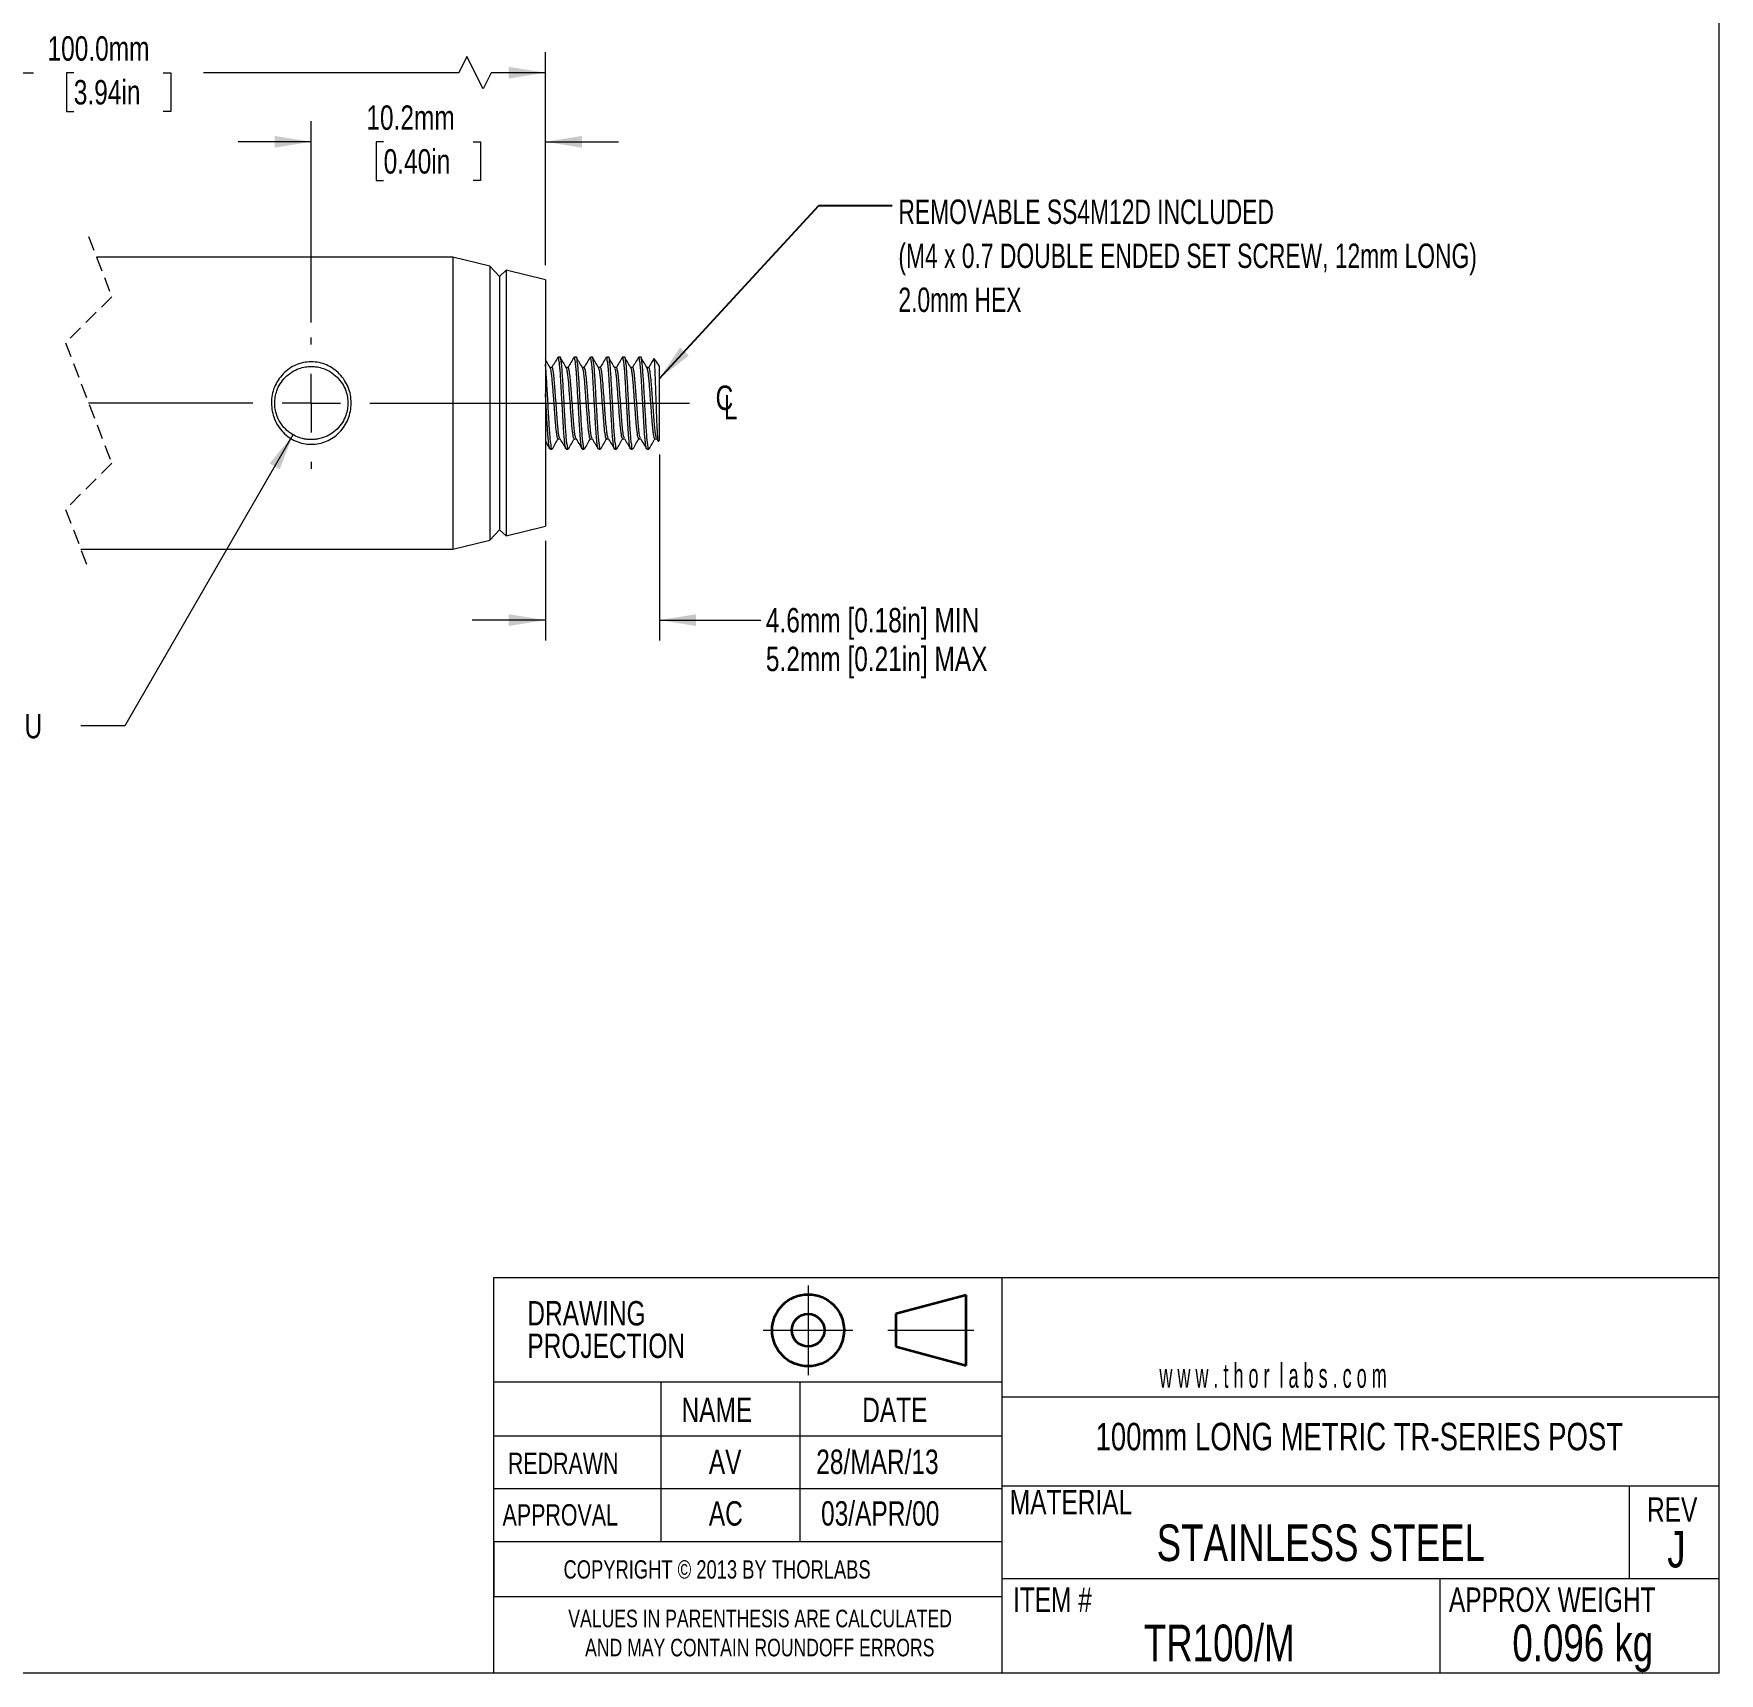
# Model space of a CAD drawing. Header units: millimetres. Extents: x 2 to 278, y 1 to 215.
# Drawn here: x 131.7 to 278, y 0.9 to 143.2 of the extents above; entities that cross this region are included whole.
import ezdxf

# ---------------------------------------------------------------- set-up
doc = ezdxf.new("R2010")
doc.units = ezdxf.units.MM
doc.header["$PDSIZE"] = -1
doc.linetypes.add('CENTERX2', pattern=[20.32, 12.7, -2.54, 2.54, -2.54])
doc.linetypes.add('HIDDEN', pattern=[1.905, 1.27, -0.635])
doc.styles.add('SLDTEXTSTYLE0', font='TXT', dxfattribs={"width": 0.75})
doc.styles.add('SLDTEXTSTYLE1', font='TXT', dxfattribs={"width": 0.5525})
doc.styles.add('SLDTEXTSTYLE2', font='TXT', dxfattribs={"width": 0.7})
doc.dimstyles.new('SLDDIMSTYLE0', dxfattribs={"dimtxt": 2.116667, "dimasz": 3.175, "dimexe": 0, "dimexo": 0.0625, "dimgap": 0.529167, "dimtad": 0, "dimtih": 1, "dimtoh": 1, "dimdec": 1, "dimlfac": 0.5, "dimrnd": 1e-09, "dimzin": 12, "dimdsep": 46, "dimtxsty": 'SLDTEXTSTYLE0', "dimsah": 1, "dimcen": 0.09, "dimadec": 0, "dimazin": 3, "dimtfac": 1, "dimtdec": 1, "dimtmove": 0, "dimatfit": 0, "dimfxl": 1, "dimfrac": 2, "dimtolj": 1, "dimtzin": 12, "dimarcsym": 0})
doc.dimstyles.new('SLDDIMSTYLE1', dxfattribs={"dimtxt": 2.116667, "dimasz": 3.175, "dimexe": 0, "dimexo": 0.0625, "dimgap": 0.529167, "dimtad": 0, "dimtih": 1, "dimtoh": 1, "dimdec": 1, "dimlfac": 0.5, "dimrnd": 1e-09, "dimzin": 4, "dimdsep": 46, "dimtxsty": 'SLDTEXTSTYLE0', "dimsah": 1, "dimcen": 0.09, "dimadec": 0, "dimazin": 1, "dimtfac": 1, "dimtdec": 1, "dimtofl": 0, "dimtmove": 0, "dimatfit": 3, "dimfxl": 1, "dimfrac": 2, "dimtolj": 1, "dimtzin": 12, "dimarcsym": 0})
doc.dimstyles.new('SLDDIMSTYLE2', dxfattribs={"dimtxt": 2.116667, "dimasz": 3.175, "dimexe": 0, "dimexo": 0.0625, "dimgap": 0.529167, "dimtad": 0, "dimtih": 1, "dimtoh": 1, "dimdec": 1, "dimlfac": 0.5, "dimrnd": 1e-09, "dimzin": 12, "dimdsep": 46, "dimtxsty": 'SLDTEXTSTYLE0', "dimsah": 1, "dimcen": 0, "dimadec": 0, "dimazin": 3, "dimtfac": 1, "dimtdec": 1, "dimtofl": 0, "dimtmove": 0, "dimatfit": 3, "dimfxl": 1, "dimfrac": 2, "dimtolj": 1, "dimtzin": 12, "dimarcsym": 0})
doc.dimstyles.new('SLDDIMSTYLE3', dxfattribs={"dimtxt": 0.18, "dimasz": 3.175, "dimexe": 0, "dimexo": 0.0625, "dimgap": 0, "dimtad": 0, "dimtih": 1, "dimtoh": 1, "dimdec": 0, "dimrnd": 1e-09, "dimzin": 0, "dimdsep": 46, "dimtxsty": 'Standard', "dimsah": 1, "dimcen": 0.09, "dimadec": 0, "dimazin": 0, "dimtfac": 3.175, "dimtdec": 0, "dimtofl": 0, "dimtmove": 0, "dimatfit": 3, "dimfxl": 1, "dimfrac": 2, "dimtolj": 1, "dimtzin": 0, "dimarcsym": 0})

# ---------------------------------------------------------------- blocks, each defined once
blk = doc.blocks.new('Third Angle Projection Block')
at = {"color": 7, "linetype": 'CENTERX2', "lineweight": 18}
for p, q in [((101.48, 23.81), (101.48, 14.07)), ((96.6, 18.94), (106.35, 18.94)), ((110.14, 18.94), (119.45, 18.94))]:
    blk.add_line(p, q, dxfattribs=at)
at = {"color": 7, "linetype": 'Continuous', "lineweight": 35}
for p, q in [((118.62, 22.75), (111, 20.71)), ((118.62, 15.13), (118.62, 22.75)), ((111, 20.71), (111, 17.17)), ((111, 17.17), (118.62, 15.13))]:
    blk.add_line(p, q, dxfattribs=at)
for radius in [3.9, 1.77]:
    blk.add_circle((101.48, 18.94), radius, dxfattribs=at)
at = {"color": 7, "linetype": 'Continuous', "lineweight": 0}
blk.add_point((101.48, 18.94), dxfattribs=at)
blk = doc.blocks.new('_D')
at = {"color": 7, "linetype": 'Continuous', "lineweight": 0}
for p, q in [((186.03, 106.67), (186.03, 90.53)), ((176.12, 99.18), (176.12, 90.53)), ((176.12, 92.31), (169.77, 92.31)), ((186.03, 92.31), (194.82, 92.31))]:
    blk.add_line(p, q, dxfattribs=at)
at = {"color": 7, "linetype": 'Continuous', "lineweight": 18}
for points in [[(176.12, 92.31), (172.94, 92.82), (172.94, 91.8)], [(186.03, 92.31), (189.2, 91.8), (189.2, 92.82)]]:
    blk.add_solid(points, dxfattribs=at)
at = {"color": 7, "linetype": 'Continuous', "lineweight": 18, "char_height": 2.1167, "attachment_point": 1, "style": 'SLDTEXTSTYLE0'}
for s, insert in [('4.6mm [0.18in] MIN', (195.25, 93.36)), ('5.2mm [0.21in] MAX', (195.25, 90))]:
    blk.add_mtext(s, dxfattribs=dict(at, insert=insert))
blk = doc.blocks.new('_D_1')
at = {"color": 7, "linetype": 'Continuous', "lineweight": 0}
for p, q in [((155.8, 118.13), (155.8, 135.6)), ((176.12, 123.11), (176.12, 135.6)), ((155.8, 133.82), (149.45, 133.82)), ((162.08, 133.82), (161.44, 133.82)), ((161.44, 133.82), (161.44, 130.46)), ((169.84, 133.82), (170.48, 133.82)), ((170.48, 133.82), (170.48, 130.46)), ((176.12, 133.82), (182.47, 133.82)), ((161.44, 130.46), (162.08, 130.46)), ((170.48, 130.46), (169.84, 130.46))]:
    blk.add_line(p, q, dxfattribs=at)
at = {"color": 7, "linetype": 'Continuous', "lineweight": 18}
for points in [[(155.8, 133.82), (152.62, 134.33), (152.62, 133.31)], [(176.12, 133.82), (179.29, 133.31), (179.29, 134.33)]]:
    blk.add_solid(points, dxfattribs=at)
at = {"color": 7, "linetype": 'Continuous', "lineweight": 18, "char_height": 2.117, "attachment_point": 1, "style": 'SLDTEXTSTYLE0'}
for s, insert in [('10.2mm', (160.58, 136.98)), ('0.40in', (162.08, 133.18))]:
    blk.add_mtext(s, dxfattribs=dict(at, insert=insert))
blk = doc.blocks.new('_D_2')
at = {"color": 7, "linetype": 'Continuous', "lineweight": 0}
for p, q in [((102.03, 124.07), (102.03, 141.6)), ((169.31, 141.23), (168.6, 139.82)), ((170.72, 138.41), (169.31, 141.23)), ((176.12, 123.11), (176.12, 141.6)), ((102.03, 139.82), (131.7, 139.82)), ((135.19, 139.82), (134.55, 139.82)), ((134.55, 139.82), (134.55, 136.46)), ((142.95, 139.82), (143.6, 139.82)), ((143.6, 139.82), (143.6, 136.46)), ((168.6, 139.82), (146.45, 139.82)), ((171.42, 139.82), (170.72, 138.41)), ((176.12, 139.82), (171.42, 139.82)), ((134.55, 136.46), (135.19, 136.46)), ((143.6, 136.46), (142.95, 136.46))]:
    blk.add_line(p, q, dxfattribs=at)
at = {"color": 7, "linetype": 'Continuous', "lineweight": 18}
for points in [[(102.03, 139.82), (105.2, 139.31), (105.2, 140.33)], [(176.12, 139.82), (172.94, 140.33), (172.94, 139.31)]]:
    blk.add_solid(points, dxfattribs=at)
at = {"color": 7, "linetype": 'Continuous', "lineweight": 18, "char_height": 2.117, "attachment_point": 1, "style": 'SLDTEXTSTYLE0'}
for s, insert in [('100.0mm', (132.91, 142.98)), ('3.94in', (135.19, 139.18))]:
    blk.add_mtext(s, dxfattribs=dict(at, insert=insert))
blk = doc.blocks.new('_D_3')
at = {"color": 7, "linetype": 'Continuous', "lineweight": 0}
for p, q in [((154.21, 108.39), (139.62, 83.12)), ((139.62, 83.12), (135.81, 83.12))]:
    blk.add_line(p, q, dxfattribs=at)
at = {"color": 7, "linetype": 'Continuous', "lineweight": 18}
blk.add_solid([(154.21, 108.39), (152.18, 105.9), (153.06, 105.39)], dxfattribs=at)
at = {"color": 7, "linetype": 'Continuous', "lineweight": 18, "attachment_point": 1}
for s, insert, char_height, style in [('%%c', (102.23, 84.17), 2.117, 'SLDTEXTSTYLE0'), ('3.2mm [', (105.43, 84.17), 2.117, 'SLDTEXTSTYLE0'), ('%%c', (116.4, 84.17), 2.117, 'SLDTEXTSTYLE0'), ('0.13in] THRU', (119.59, 84.17), 2.1167, 'SLDTEXTSTYLE0'), ('FOR 2mm BALL DRIVER OR HEX KEY', (88.59, 80.81), 2.1167, 'SLDTEXTSTYLE2'), ('PROVIDES EXTRA TORQUE WHEN', (92.34, 77.44), 2.1167, 'SLDTEXTSTYLE0'), ('TIGHTENING/REMOVING MOUNTS', (90.53, 74.08), 2.1167, 'SLDTEXTSTYLE0')]:
    blk.add_mtext(s, dxfattribs=dict(at, insert=insert, char_height=char_height, style=style))
blk = doc.blocks.new('SW_SYMBOL_MOD_CL')
at = {"color": 0, "linetype": 'Continuous', "lineweight": 0, "char_height": 783, "attachment_point": 5, "style": 'SLDTEXTSTYLE0'}
for s, insert in [('C', (400, 600)), ('L', (600, 300))]:
    blk.add_mtext(s, dxfattribs=dict(at, insert=insert))
blk = doc.blocks.new('SW_CENTERMARKSYMBOL_0')
at = {"color": 0, "linetype": 'Continuous', "lineweight": 18}
for p, q in [((32.02, 5.08), (32.02, 5.71)), ((32.02, 0), (32.02, 2.54)), ((0, 0), (-25.05, 0)), ((26.94, 0), (12.7, 0)), ((32.02, 0), (29.48, 0)), ((32.02, 0), (32.02, -2.54)), ((32.02, 0), (34.56, 0)), ((37.1, 0), (64.85, 0)), ((32.02, -5.08), (32.02, -5.71))]:
    blk.add_line(p, q, dxfattribs=at)

msp = doc.modelspace()

# ---------------------------------------------------------------- linework, layer by layer
at = {"color": 7, "linetype": 'Continuous', "lineweight": 18}
for p, q in [((277.99, 0.9), (277.99, 214.65)), ((168.09, 123.82), (137.16, 123.82)), ((171.29, 123.03), (168.09, 123.82)), ((168.09, 123.82), (168.09, 111.14)), ((172.12, 122.14), (171.29, 123.03)), ((171.29, 123.03), (171.29, 111.14)), ((172.7, 122.68), (172.12, 122.14)), ((172.12, 122.14), (172.12, 111.14)), ((176.12, 121.84), (172.7, 122.68)), ((172.7, 122.68), (172.7, 111.14)), ((176.12, 121.84), (176.12, 111.14)), ((176.69, 114.23), (176.52, 114.23)), ((177.39, 115.14), (177.22, 115.14)), ((178.09, 114.23), (177.92, 114.23)), ((178.79, 115.14), (178.62, 115.14)), ((179.49, 114.23), (179.32, 114.23)), ((180.19, 115.14), (180.02, 115.14)), ((180.89, 114.23), (180.72, 114.23)), ((181.59, 115.14), (181.42, 115.14)), ((182.29, 114.23), (182.12, 114.23)), ((182.99, 115.14), (182.82, 115.14)), ((183.69, 114.23), (183.52, 114.23)), ((184.39, 115.14), (184.22, 115.14)), ((185.09, 114.23), (184.92, 114.23)), ((186.03, 114.34), (185.56, 115.02)), ((186.03, 107.94), (186.03, 114.34)), ((168.09, 111.14), (168.09, 98.47)), ((171.29, 111.14), (171.29, 99.26)), ((172.12, 111.14), (172.12, 100.15)), ((172.7, 111.14), (172.7, 99.61)), ((176.12, 111.14), (176.12, 100.45)), ((176.52, 107.14), (176.69, 107.14)), ((177.22, 108.05), (177.38, 108.05)), ((177.92, 107.14), (178.09, 107.14)), ((178.62, 108.05), (178.78, 108.05)), ((179.32, 107.14), (179.49, 107.14)), ((180.02, 108.05), (180.18, 108.05)), ((180.72, 107.14), (180.89, 107.14)), ((181.42, 108.05), (181.58, 108.05)), ((182.12, 107.14), (182.29, 107.14)), ((182.82, 108.05), (182.98, 108.05)), ((183.52, 107.14), (183.69, 107.14)), ((184.22, 108.05), (184.38, 108.05)), ((184.92, 107.14), (185.09, 107.14)), ((185.62, 108.05), (185.78, 108.05)), ((185.77, 108.08), (185.92, 107.82)), ((185.93, 107.82), (185.92, 107.81)), ((185.94, 107.82), (186.03, 107.94)), ((171.29, 99.26), (172.12, 100.15)), ((172.12, 100.15), (172.7, 99.61)), ((172.7, 99.61), (176.12, 100.45)), ((135.8, 98.47), (168.09, 98.47)), ((168.09, 98.47), (171.29, 99.26)), ((277.99, 35.24), (277.99, 50.03)), ((171.63, 7.56), (171.63, 35.24)), ((171.63, 35.24), (215.74, 35.24)), ((215.74, 35.24), (215.74, 0.9)), ((215.74, 35.24), (277.99, 35.24)), ((171.63, 12.3), (171.63, 26.17)), ((171.63, 0.9), (171.63, 26.17)), ((215.74, 26.17), (171.63, 26.17)), ((186.13, 26.17), (186.13, 12.3)), ((198.21, 26.17), (198.21, 12.3)), ((215.74, 24.89), (277.99, 24.89)), ((215.74, 21.49), (171.63, 21.49)), ((215.74, 16.92), (171.63, 16.92)), ((215.74, 17.16), (277.99, 17.16)), ((270.17, 17.16), (270.17, 9.14)), ((215.74, 12.3), (171.63, 12.3)), ((171.63, 12.3), (171.63, 7.56)), ((215.74, 9.14), (277.99, 9.14)), ((253.75, 9.14), (253.75, 0.9)), ((171.63, 7.56), (215.74, 7.56)), ((277.99, 0.9), (1.58, 0.9))]:
    msp.add_line(p, q, dxfattribs=at)
at = {"color": 7, "linetype": 'HIDDEN', "lineweight": 18}
for p, q in [((136.48, 125.6), (138.48, 120.37)), ((138.48, 120.37), (134.48, 116.37)), ((134.48, 116.37), (138.48, 105.92)), ((138.48, 105.92), (134.48, 101.92)), ((134.48, 101.92), (136.48, 96.69))]:
    msp.add_line(p, q, dxfattribs=at)
at = {"color": 7, "linetype": 'Continuous', "lineweight": 18}
for points, knots in [([(152.41, 110.43), (152.38, 110.67), (152.32, 111.14), (152.38, 111.85), (152.57, 112.52), (152.9, 113.14), (153.34, 113.69), (153.87, 114.14), (154.47, 114.48), (155.12, 114.68), (155.8, 114.74), (156.48, 114.68), (157.13, 114.48), (157.73, 114.14), (158.26, 113.68), (158.7, 113.14), (159.03, 112.52), (159.22, 111.85), (159.28, 111.14), (159.22, 110.44), (159.02, 109.76), (158.7, 109.15), (158.26, 108.6), (157.73, 108.14), (157.13, 107.81), (156.48, 107.61), (155.8, 107.55), (155.12, 107.61), (154.47, 107.81), (153.87, 108.14), (153.34, 108.6), (152.9, 109.15), (152.57, 109.77), (152.46, 110.21), (152.41, 110.43)], [0, 0, 0, 0, 0.03232, 0.064684, 0.095759, 0.126709, 0.158751, 0.190674, 0.221001, 0.251101, 0.282309, 0.3135, 0.343617, 0.374001, 0.40602, 0.438002, 0.468917, 0.499986, 0.532428, 0.564774, 0.595816, 0.626726, 0.658726, 0.690692, 0.721058, 0.751187, 0.782409, 0.813559, 0.843654, 0.874036, 0.906077, 0.938071, 0.968973, 1, 1, 1, 1]), ([(152.67, 111.65), (152.65, 111.48), (152.61, 111.14), (152.66, 110.61), (152.8, 110.04), (153.09, 109.44), (153.54, 108.88), (154.1, 108.43), (154.72, 108.13), (155.2, 108.02), (155.51, 107.98), (155.66, 107.97), (155.79, 107.97), (155.92, 107.97), (156.13, 107.98), (156.45, 108.03), (156.93, 108.16), (157.5, 108.43), (158.06, 108.87), (158.51, 109.44), (158.8, 110.04), (158.94, 110.61), (158.99, 111.14), (158.95, 111.68), (158.8, 112.25), (158.51, 112.85), (158.06, 113.41), (157.5, 113.86), (156.89, 114.15), (156.33, 114.29), (155.8, 114.33), (155.27, 114.29), (154.71, 114.15), (154.1, 113.86), (153.54, 113.41), (153.09, 112.85), (152.8, 112.25), (152.71, 111.85), (152.67, 111.65)], [0, 0, 0, 0, 0.025687, 0.051395, 0.080786, 0.113857, 0.150603, 0.188012, 0.221313, 0.253715, 0.261359, 0.268646, 0.275579, 0.28149, 0.287643, 0.30763, 0.329928, 0.363225, 0.400613, 0.437425, 0.470528, 0.499919, 0.525594, 0.551313, 0.580737, 0.613861, 0.650681, 0.688078, 0.721385, 0.750594, 0.775703, 0.800753, 0.829918, 0.86319, 0.900566, 0.937435, 0.970581, 1, 1, 1, 1]), ([(176.57, 114.15), (176.48, 114.3), (176.33, 114.55), (176.18, 114.81), (176.12, 114.91)], [0, 0, 0, 0, 0.589386, 1, 1, 1, 1]), ([(176.69, 107.17), (176.69, 107.16), (176.62, 107.14), (176.64, 107.47), (176.55, 107.75), (176.52, 108.34), (176.46, 109), (176.42, 109.79), (176.37, 110.65), (176.32, 111.55), (176.27, 112.41), (176.22, 113.21), (176.18, 113.9), (176.14, 114.32), (176.12, 114.51)], [0, 0, 0, 0, 0.002709, 0.028078, 0.080358, 0.156592, 0.250028, 0.355895, 0.475121, 0.599648, 0.719825, 0.827164, 0.921869, 1, 1, 1, 1]), ([(177.22, 108.06), (177.2, 108.08), (177.14, 108.14), (177.13, 108.37), (177.06, 108.7), (177.02, 109.16), (176.97, 109.71), (176.93, 110.34), (176.88, 111.01), (176.83, 111.69), (176.78, 112.34), (176.73, 112.92), (176.69, 113.42), (176.63, 113.81), (176.61, 114.04), (176.57, 114.13), (176.57, 114.14)], [0, 0, 0, 0, 0.009634, 0.04392, 0.101945, 0.179539, 0.2699, 0.372709, 0.485435, 0.599906, 0.707528, 0.80234, 0.885883, 0.952388, 0.996373, 1, 1, 1, 1]), ([(177.2, 115.12), (177.11, 114.97), (176.94, 114.68), (176.76, 114.38), (176.68, 114.23)], [0, 0, 0, 0, 0.514135, 1, 1, 1, 1]), ([(177.37, 108.1), (177.35, 108.14), (177.28, 108.29), (177.25, 108.67), (177.18, 109.23), (177.13, 109.95), (177.07, 110.77), (177.01, 111.62), (176.94, 112.43), (176.9, 113.11), (176.82, 113.74), (176.8, 113.94), (176.71, 114.27), (176.69, 114.23), (176.69, 114.23)], [0, 0, 0, 0, 0.0178635, 0.0822705, 0.178878, 0.295721, 0.4318768, 0.5756045, 0.7097827, 0.8244368, 0.9178147, 0.9777738, 0.9997043, 1, 1, 1, 1]), ([(177.9, 107.17), (177.89, 107.17), (177.87, 107.19), (177.87, 107.28), (177.82, 107.44), (177.8, 107.69), (177.77, 107.99), (177.74, 108.27), (177.72, 108.52), (177.71, 108.74), (177.69, 108.97), (177.68, 109.24), (177.66, 109.53), (177.64, 109.82), (177.63, 110.14), (177.61, 110.48), (177.58, 110.88), (177.56, 111.28), (177.53, 111.74), (177.5, 112.22), (177.48, 112.71), (177.45, 113.15), (177.43, 113.56), (177.4, 113.96), (177.36, 114.33), (177.33, 114.72), (177.27, 114.91), (177.26, 115.16), (177.22, 115.13), (177.22, 115.13)], [0, 0, 0, 0, 0.000836, 0.0104, 0.029998, 0.064756, 0.103907, 0.141074, 0.172357, 0.195143, 0.226209, 0.258837, 0.2963, 0.333983, 0.366246, 0.415047, 0.464672, 0.514627, 0.564414, 0.635979, 0.697033, 0.747604, 0.802185, 0.851009, 0.893458, 0.94648, 0.981785, 0.998085, 1, 1, 1, 1]), ([(178.09, 107.17), (178.09, 107.16), (178.02, 107.14), (178.04, 107.47), (177.95, 107.75), (177.92, 108.34), (177.86, 109), (177.82, 109.79), (177.77, 110.65), (177.72, 111.55), (177.67, 112.41), (177.63, 113.21), (177.57, 113.89), (177.55, 114.48), (177.45, 114.8), (177.48, 115.12), (177.4, 115.12), (177.39, 115.12)], [0, 0, 0, 0, 0.002494, 0.025846, 0.073971, 0.144144, 0.230153, 0.327604, 0.437353, 0.551981, 0.662605, 0.761411, 0.848588, 0.920682, 0.971221, 0.99706, 1, 1, 1, 1]), ([(177.97, 114.15), (177.88, 114.3), (177.7, 114.6), (177.53, 114.9), (177.44, 115.05)], [0, 0, 0, 0, 0.499451, 1, 1, 1, 1]), ([(178.62, 108.06), (178.62, 108.06), (178.6, 108.03), (178.54, 108.24), (178.51, 108.39), (178.45, 108.81), (178.41, 109.27), (178.37, 109.85), (178.32, 110.48), (178.27, 111.16), (178.22, 111.84), (178.17, 112.47), (178.13, 113.04), (178.08, 113.51), (178.03, 113.88), (177.99, 114.07), (177.97, 114.15)], [0, 0, 0, 0, 0.000972, 0.016737, 0.056318, 0.118969, 0.19977, 0.292245, 0.397536, 0.51105, 0.624367, 0.729113, 0.821084, 0.901211, 0.962901, 1, 1, 1, 1]), ([(178.6, 115.12), (178.51, 114.97), (178.34, 114.68), (178.16, 114.38), (178.08, 114.23)], [0, 0, 0, 0, 0.514132, 1, 1, 1, 1]), ([(178.77, 108.1), (178.75, 108.14), (178.68, 108.29), (178.65, 108.67), (178.58, 109.23), (178.53, 109.95), (178.47, 110.77), (178.41, 111.62), (178.34, 112.43), (178.3, 113.11), (178.22, 113.74), (178.2, 113.94), (178.11, 114.27), (178.09, 114.23), (178.09, 114.23)], [0, 0, 0, 0, 0.017865, 0.082278, 0.178895, 0.295748, 0.431916, 0.575657, 0.709848, 0.824513, 0.917899, 0.977864, 0.999796, 1, 1, 1, 1]), ([(179.3, 107.17), (179.29, 107.17), (179.27, 107.19), (179.27, 107.28), (179.22, 107.44), (179.2, 107.69), (179.17, 107.99), (179.14, 108.27), (179.12, 108.52), (179.11, 108.74), (179.09, 108.97), (179.08, 109.24), (179.06, 109.53), (179.04, 109.82), (179.03, 110.14), (179.01, 110.48), (178.98, 110.88), (178.96, 111.28), (178.93, 111.74), (178.9, 112.22), (178.88, 112.71), (178.85, 113.15), (178.83, 113.56), (178.8, 113.96), (178.76, 114.33), (178.73, 114.72), (178.67, 114.91), (178.66, 115.16), (178.62, 115.13), (178.62, 115.13)], [0, 0, 0, 0, 0.000836, 0.0104, 0.029998, 0.064756, 0.103908, 0.141074, 0.172357, 0.195143, 0.226209, 0.258837, 0.2963, 0.333983, 0.366246, 0.415047, 0.464672, 0.514627, 0.564414, 0.63598, 0.697033, 0.747605, 0.802185, 0.851009, 0.893458, 0.94648, 0.981785, 0.998085, 1, 1, 1, 1]), ([(179.49, 107.17), (179.49, 107.16), (179.42, 107.14), (179.44, 107.47), (179.35, 107.75), (179.32, 108.34), (179.26, 109), (179.22, 109.79), (179.17, 110.65), (179.12, 111.55), (179.07, 112.41), (179.03, 113.21), (178.97, 113.89), (178.95, 114.48), (178.85, 114.8), (178.88, 115.12), (178.8, 115.12), (178.79, 115.12)], [0, 0, 0, 0, 0.002495, 0.025847, 0.073971, 0.144145, 0.230154, 0.327605, 0.437353, 0.551981, 0.662605, 0.761412, 0.848589, 0.920682, 0.971221, 0.99706, 1, 1, 1, 1]), ([(179.37, 114.15), (179.28, 114.3), (179.1, 114.6), (178.93, 114.9), (178.84, 115.05)], [0, 0, 0, 0, 0.499451, 1, 1, 1, 1]), ([(180.02, 108.07), (180.01, 108.07), (179.97, 108.03), (179.95, 108.28), (179.89, 108.47), (179.85, 108.9), (179.8, 109.39), (179.76, 109.98), (179.71, 110.63), (179.65, 111.31), (179.6, 111.98), (179.56, 112.6), (179.52, 113.15), (179.46, 113.6), (179.43, 113.93), (179.38, 114.09), (179.37, 114.14)], [0, 0, 0, 0, 0.002644, 0.023465, 0.068484, 0.135818, 0.219859, 0.315104, 0.423073, 0.537517, 0.649824, 0.7519, 0.841685, 0.918437, 0.975384, 1, 1, 1, 1]), ([(180, 115.12), (179.91, 114.97), (179.74, 114.68), (179.56, 114.38), (179.48, 114.23)], [0, 0, 0, 0, 0.514133, 1, 1, 1, 1]), ([(180.17, 108.1), (180.15, 108.14), (180.08, 108.29), (180.05, 108.67), (179.98, 109.23), (179.93, 109.95), (179.87, 110.77), (179.81, 111.62), (179.74, 112.43), (179.7, 113.11), (179.62, 113.74), (179.6, 113.94), (179.51, 114.27), (179.49, 114.23), (179.49, 114.23)], [0, 0, 0, 0, 0.017861, 0.082261, 0.178857, 0.295685, 0.431825, 0.575535, 0.709697, 0.824337, 0.917704, 0.977655, 0.999583, 1, 1, 1, 1]), ([(180.7, 107.17), (180.69, 107.17), (180.67, 107.19), (180.67, 107.28), (180.62, 107.44), (180.6, 107.69), (180.57, 107.99), (180.54, 108.27), (180.52, 108.52), (180.51, 108.74), (180.49, 108.97), (180.48, 109.24), (180.46, 109.53), (180.44, 109.82), (180.43, 110.14), (180.41, 110.48), (180.38, 110.88), (180.36, 111.28), (180.33, 111.74), (180.3, 112.22), (180.28, 112.71), (180.25, 113.15), (180.23, 113.56), (180.2, 113.96), (180.16, 114.33), (180.13, 114.72), (180.07, 114.91), (180.06, 115.16), (180.02, 115.13), (180.02, 115.13)], [0, 0, 0, 0, 0.000837, 0.0104, 0.029999, 0.064757, 0.103908, 0.141075, 0.172358, 0.195143, 0.226209, 0.258838, 0.296301, 0.333983, 0.366246, 0.415047, 0.464672, 0.514627, 0.564415, 0.63598, 0.697033, 0.747605, 0.802185, 0.851009, 0.893458, 0.94648, 0.981785, 0.998085, 1, 1, 1, 1]), ([(180.89, 107.17), (180.89, 107.16), (180.82, 107.14), (180.84, 107.47), (180.75, 107.75), (180.72, 108.34), (180.66, 109), (180.62, 109.79), (180.57, 110.65), (180.52, 111.55), (180.47, 112.41), (180.43, 113.21), (180.37, 113.89), (180.35, 114.48), (180.25, 114.8), (180.28, 115.12), (180.2, 115.12), (180.19, 115.12)], [0, 0, 0, 0, 0.002495, 0.025847, 0.073971, 0.144145, 0.230154, 0.327605, 0.437353, 0.551982, 0.662606, 0.761412, 0.848589, 0.920683, 0.971222, 0.997061, 1, 1, 1, 1]), ([(180.77, 114.15), (180.68, 114.3), (180.5, 114.6), (180.33, 114.9), (180.24, 115.05)], [0, 0, 0, 0, 0.499449, 1, 1, 1, 1]), ([(181.42, 108.07), (181.41, 108.07), (181.35, 108.07), (181.35, 108.31), (181.27, 108.55), (181.24, 109), (181.19, 109.52), (181.15, 110.12), (181.09, 110.78), (181.04, 111.46), (180.99, 112.12), (180.95, 112.73), (180.91, 113.26), (180.85, 113.69), (180.82, 113.97), (180.78, 114.1), (180.77, 114.13)], [0, 0, 0, 0, 0.003782, 0.029922, 0.080314, 0.152088, 0.23903, 0.337313, 0.447651, 0.562631, 0.673553, 0.772762, 0.860469, 0.933512, 0.985511, 1, 1, 1, 1]), ([(181.4, 115.12), (181.31, 114.97), (181.14, 114.68), (180.96, 114.38), (180.88, 114.23)], [0, 0, 0, 0, 0.514135, 1, 1, 1, 1]), ([(181.57, 108.1), (181.55, 108.14), (181.48, 108.29), (181.45, 108.67), (181.38, 109.23), (181.33, 109.95), (181.27, 110.77), (181.21, 111.62), (181.14, 112.43), (181.1, 113.11), (181.02, 113.74), (181, 113.94), (180.91, 114.27), (180.89, 114.23), (180.89, 114.23)], [0, 0, 0, 0, 0.0178641, 0.0822738, 0.1788849, 0.2957322, 0.4318931, 0.5756262, 0.7098094, 0.8244677, 0.9178491, 0.9778104, 0.9997418, 1, 1, 1, 1]), ([(182.1, 107.17), (182.09, 107.17), (182.07, 107.19), (182.07, 107.28), (182.02, 107.44), (182, 107.69), (181.97, 107.99), (181.94, 108.27), (181.92, 108.52), (181.91, 108.74), (181.89, 108.97), (181.88, 109.24), (181.86, 109.53), (181.84, 109.82), (181.83, 110.14), (181.81, 110.48), (181.78, 110.88), (181.76, 111.28), (181.73, 111.74), (181.7, 112.22), (181.68, 112.71), (181.65, 113.15), (181.63, 113.56), (181.6, 113.96), (181.56, 114.33), (181.53, 114.72), (181.47, 114.91), (181.46, 115.16), (181.42, 115.13), (181.42, 115.13)], [0, 0, 0, 0, 0.000836, 0.0104, 0.029998, 0.064756, 0.103907, 0.141074, 0.172357, 0.195143, 0.226209, 0.258837, 0.2963, 0.333982, 0.366245, 0.415046, 0.464672, 0.514627, 0.564414, 0.635979, 0.697033, 0.747604, 0.802184, 0.851008, 0.893458, 0.946479, 0.981785, 0.998084, 1, 1, 1, 1]), ([(182.29, 107.17), (182.29, 107.16), (182.22, 107.14), (182.24, 107.47), (182.15, 107.75), (182.12, 108.34), (182.06, 109), (182.02, 109.79), (181.97, 110.65), (181.92, 111.55), (181.87, 112.41), (181.83, 113.21), (181.77, 113.89), (181.75, 114.48), (181.65, 114.8), (181.68, 115.12), (181.6, 115.12), (181.59, 115.12)], [0, 0, 0, 0, 0.002495, 0.025847, 0.073971, 0.144145, 0.230154, 0.327605, 0.437353, 0.551982, 0.662606, 0.761412, 0.848589, 0.920683, 0.971222, 0.997061, 1, 1, 1, 1]), ([(182.17, 114.15), (182.08, 114.3), (181.9, 114.6), (181.73, 114.9), (181.64, 115.05)], [0, 0, 0, 0, 0.499449, 1, 1, 1, 1]), ([(182.82, 108.07), (182.81, 108.08), (182.74, 108.12), (182.74, 108.34), (182.66, 108.65), (182.63, 109.11), (182.58, 109.64), (182.53, 110.26), (182.48, 110.93), (182.43, 111.61), (182.38, 112.26), (182.34, 112.85), (182.3, 113.36), (182.24, 113.77), (182.21, 114.02), (182.17, 114.12), (182.17, 114.13)], [0, 0, 0, 0, 0.007028, 0.038556, 0.094074, 0.169827, 0.259107, 0.360455, 0.472543, 0.58737, 0.696274, 0.792577, 0.877684, 0.946527, 0.993292, 1, 1, 1, 1]), ([(182.8, 115.12), (182.71, 114.97), (182.54, 114.68), (182.36, 114.38), (182.28, 114.23)], [0, 0, 0, 0, 0.514134, 1, 1, 1, 1]), ([(182.97, 108.1), (182.95, 108.14), (182.88, 108.29), (182.85, 108.67), (182.78, 109.23), (182.73, 109.95), (182.67, 110.77), (182.61, 111.62), (182.54, 112.43), (182.5, 113.11), (182.42, 113.74), (182.4, 113.94), (182.31, 114.27), (182.29, 114.23), (182.29, 114.23)], [0, 0, 0, 0, 0.017865, 0.082276, 0.178891, 0.295742, 0.431907, 0.575645, 0.709832, 0.824494, 0.917879, 0.977842, 0.999774, 1, 1, 1, 1]), ([(183.5, 107.17), (183.49, 107.17), (183.47, 107.19), (183.47, 107.28), (183.42, 107.44), (183.4, 107.69), (183.37, 107.99), (183.34, 108.27), (183.32, 108.52), (183.31, 108.74), (183.29, 108.97), (183.28, 109.24), (183.26, 109.53), (183.24, 109.82), (183.23, 110.14), (183.21, 110.48), (183.18, 110.88), (183.16, 111.28), (183.13, 111.74), (183.1, 112.22), (183.08, 112.71), (183.05, 113.15), (183.03, 113.56), (183, 113.96), (182.96, 114.33), (182.93, 114.72), (182.87, 114.91), (182.86, 115.16), (182.82, 115.13), (182.82, 115.13)], [0, 0, 0, 0, 0.000836, 0.0104, 0.029998, 0.064756, 0.103907, 0.141074, 0.172357, 0.195143, 0.226209, 0.258837, 0.2963, 0.333983, 0.366246, 0.415047, 0.464672, 0.514627, 0.564414, 0.635979, 0.697033, 0.747604, 0.802185, 0.851009, 0.893458, 0.94648, 0.981785, 0.998085, 1, 1, 1, 1]), ([(183.69, 107.17), (183.69, 107.16), (183.62, 107.14), (183.64, 107.47), (183.55, 107.75), (183.52, 108.34), (183.46, 109), (183.42, 109.79), (183.37, 110.65), (183.32, 111.55), (183.27, 112.41), (183.23, 113.21), (183.17, 113.89), (183.15, 114.48), (183.05, 114.8), (183.08, 115.12), (183, 115.12), (182.99, 115.12)], [0, 0, 0, 0, 0.002494, 0.025846, 0.073971, 0.144145, 0.230153, 0.327605, 0.437353, 0.551981, 0.662605, 0.761412, 0.848589, 0.920683, 0.971222, 0.997061, 1, 1, 1, 1]), ([(183.57, 114.15), (183.48, 114.3), (183.3, 114.6), (183.13, 114.9), (183.04, 115.05)], [0, 0, 0, 0, 0.499449, 1, 1, 1, 1]), ([(184.22, 108.06), (184.2, 108.08), (184.14, 108.16), (184.12, 108.39), (184.06, 108.74), (184.01, 109.22), (183.97, 109.78), (183.92, 110.41), (183.87, 111.08), (183.82, 111.76), (183.77, 112.4), (183.73, 112.98), (183.69, 113.47), (183.62, 113.84), (183.61, 114.06), (183.57, 114.14), (183.57, 114.15)], [0, 0, 0, 0, 0.012976, 0.049832, 0.110122, 0.189299, 0.280641, 0.384668, 0.497798, 0.611729, 0.717963, 0.81134, 0.893243, 0.95742, 0.998723, 1, 1, 1, 1]), ([(184.2, 115.12), (184.11, 114.97), (183.94, 114.68), (183.76, 114.38), (183.68, 114.23)], [0, 0, 0, 0, 0.514133, 1, 1, 1, 1]), ([(184.37, 108.1), (184.35, 108.14), (184.28, 108.29), (184.25, 108.67), (184.18, 109.23), (184.13, 109.95), (184.07, 110.77), (184.01, 111.62), (183.94, 112.43), (183.9, 113.11), (183.82, 113.74), (183.8, 113.94), (183.71, 114.27), (183.69, 114.23), (183.69, 114.23)], [0, 0, 0, 0, 0.017861, 0.08226, 0.178855, 0.295683, 0.431821, 0.57553, 0.709691, 0.82433, 0.917696, 0.977648, 0.999575, 1, 1, 1, 1]), ([(184.9, 107.17), (184.89, 107.17), (184.87, 107.19), (184.87, 107.28), (184.82, 107.44), (184.8, 107.69), (184.77, 107.99), (184.74, 108.27), (184.72, 108.52), (184.71, 108.74), (184.69, 108.97), (184.68, 109.24), (184.66, 109.53), (184.64, 109.82), (184.63, 110.14), (184.61, 110.48), (184.58, 110.88), (184.56, 111.28), (184.53, 111.74), (184.5, 112.22), (184.48, 112.71), (184.45, 113.15), (184.43, 113.56), (184.4, 113.96), (184.36, 114.33), (184.33, 114.72), (184.27, 114.91), (184.26, 115.16), (184.22, 115.13), (184.22, 115.13)], [0, 0, 0, 0, 0.000836, 0.0104, 0.029998, 0.064756, 0.103907, 0.141074, 0.172357, 0.195143, 0.226209, 0.258837, 0.2963, 0.333983, 0.366246, 0.415047, 0.464672, 0.514627, 0.564414, 0.635979, 0.697033, 0.747604, 0.802185, 0.851009, 0.893458, 0.94648, 0.981785, 0.998085, 1, 1, 1, 1]), ([(185.09, 107.17), (185.09, 107.16), (185.02, 107.14), (185.04, 107.47), (184.95, 107.75), (184.92, 108.34), (184.86, 109), (184.82, 109.79), (184.77, 110.65), (184.72, 111.55), (184.67, 112.41), (184.63, 113.21), (184.57, 113.89), (184.55, 114.48), (184.45, 114.8), (184.48, 115.12), (184.4, 115.12), (184.39, 115.12)], [0, 0, 0, 0, 0.002494, 0.025846, 0.073971, 0.144144, 0.230153, 0.327604, 0.437353, 0.551981, 0.662605, 0.761411, 0.848588, 0.920682, 0.971221, 0.99706, 1, 1, 1, 1]), ([(184.97, 114.15), (184.88, 114.3), (184.7, 114.6), (184.53, 114.9), (184.44, 115.05)], [0, 0, 0, 0, 0.499451, 1, 1, 1, 1]), ([(185.62, 108.06), (185.61, 108.06), (185.59, 108.03), (185.54, 108.26), (185.5, 108.43), (185.45, 108.85), (185.4, 109.33), (185.36, 109.91), (185.31, 110.55), (185.26, 111.23), (185.21, 111.91), (185.16, 112.53), (185.12, 113.09), (185.07, 113.56), (185.03, 113.9), (184.98, 114.08), (184.97, 114.14)], [0, 0, 0, 0, 0.001839, 0.020019, 0.062249, 0.127206, 0.209626, 0.303417, 0.410049, 0.524067, 0.636943, 0.740429, 0.831315, 0.909846, 0.96926, 1, 1, 1, 1]), ([(185.53, 115.02), (185.47, 114.9), (185.32, 114.64), (185.16, 114.38), (185.08, 114.23)], [0, 0, 0, 0, 0.447838, 1, 1, 1, 1]), ([(185.77, 108.1), (185.75, 108.14), (185.68, 108.29), (185.65, 108.67), (185.58, 109.23), (185.53, 109.95), (185.47, 110.77), (185.41, 111.62), (185.34, 112.43), (185.3, 113.11), (185.22, 113.74), (185.2, 113.94), (185.11, 114.27), (185.09, 114.23), (185.09, 114.23)], [0, 0, 0, 0, 0.017865, 0.082276, 0.17889, 0.295741, 0.431907, 0.575644, 0.709832, 0.824494, 0.917878, 0.977841, 0.999773, 1, 1, 1, 1]), ([(185.92, 107.82), (185.91, 107.84), (185.89, 107.9), (185.88, 108.05), (185.86, 108.29), (185.84, 108.61), (185.82, 109.01), (185.8, 109.47), (185.78, 109.99), (185.76, 110.54), (185.74, 111.13), (185.72, 111.73), (185.7, 112.31), (185.68, 112.88), (185.66, 113.4), (185.64, 113.87), (185.62, 114.27), (185.61, 114.6), (185.57, 114.83), (185.58, 114.97), (185.55, 115.01), (185.55, 115.01)], [0, 0, 0, 0, 0.0064316, 0.0273878, 0.0613194, 0.1062217, 0.1629723, 0.2268193, 0.2993021, 0.3768908, 0.4596425, 0.5427694, 0.6266918, 0.7043693, 0.7781034, 0.843356, 0.9004293, 0.9459665, 0.9793046, 0.9976922, 1, 1, 1, 1]), ([(176.5, 107.17), (176.49, 107.17), (176.47, 107.19), (176.47, 107.28), (176.42, 107.44), (176.4, 107.69), (176.37, 107.99), (176.34, 108.27), (176.32, 108.52), (176.31, 108.74), (176.29, 108.97), (176.28, 109.24), (176.26, 109.53), (176.24, 109.82), (176.23, 110.14), (176.21, 110.48), (176.18, 110.88), (176.16, 111.28), (176.14, 111.64), (176.13, 111.87), (176.12, 111.96)], [0, 0, 0, 0, 0.001394, 0.017335, 0.050005, 0.107944, 0.173206, 0.235161, 0.287307, 0.325289, 0.377074, 0.431463, 0.493911, 0.556725, 0.610505, 0.691853, 0.774575, 0.857846, 0.940838, 1, 1, 1, 1]), ([(176.12, 107.81), (176.16, 107.75), (176.28, 107.53), (176.41, 107.32), (176.5, 107.16)], [0, 0, 0, 0, 0.295939, 1, 1, 1, 1]), ([(176.71, 107.16), (176.8, 107.31), (176.97, 107.61), (177.14, 107.91), (177.23, 108.05)], [0, 0, 0, 0, 0.5117, 1, 1, 1, 1]), ([(177.37, 108.08), (177.45, 107.93), (177.63, 107.62), (177.81, 107.32), (177.9, 107.16)], [0, 0, 0, 0, 0.499709, 1, 1, 1, 1]), ([(178.11, 107.16), (178.2, 107.31), (178.37, 107.61), (178.54, 107.91), (178.63, 108.05)], [0, 0, 0, 0, 0.511703, 1, 1, 1, 1]), ([(178.77, 108.08), (178.85, 107.93), (179.03, 107.62), (179.21, 107.32), (179.3, 107.16)], [0, 0, 0, 0, 0.499709, 1, 1, 1, 1]), ([(179.51, 107.16), (179.6, 107.31), (179.77, 107.61), (179.94, 107.91), (180.03, 108.05)], [0, 0, 0, 0, 0.511704, 1, 1, 1, 1]), ([(180.17, 108.08), (180.25, 107.93), (180.43, 107.62), (180.61, 107.32), (180.7, 107.16)], [0, 0, 0, 0, 0.499711, 1, 1, 1, 1]), ([(180.91, 107.16), (181, 107.31), (181.17, 107.61), (181.34, 107.91), (181.43, 108.05)], [0, 0, 0, 0, 0.511703, 1, 1, 1, 1]), ([(181.57, 108.08), (181.65, 107.93), (181.83, 107.62), (182.01, 107.32), (182.1, 107.16)], [0, 0, 0, 0, 0.499711, 1, 1, 1, 1]), ([(182.31, 107.16), (182.4, 107.31), (182.57, 107.61), (182.74, 107.91), (182.83, 108.05)], [0, 0, 0, 0, 0.511701, 1, 1, 1, 1]), ([(182.97, 108.08), (183.05, 107.93), (183.23, 107.62), (183.41, 107.32), (183.5, 107.16)], [0, 0, 0, 0, 0.499707, 1, 1, 1, 1]), ([(183.71, 107.16), (183.8, 107.31), (183.97, 107.61), (184.14, 107.91), (184.23, 108.05)], [0, 0, 0, 0, 0.511701, 1, 1, 1, 1]), ([(184.37, 108.08), (184.45, 107.93), (184.63, 107.62), (184.81, 107.32), (184.9, 107.16)], [0, 0, 0, 0, 0.499709, 1, 1, 1, 1]), ([(185.11, 107.16), (185.2, 107.31), (185.37, 107.61), (185.54, 107.91), (185.63, 108.05)], [0, 0, 0, 0, 0.511699, 1, 1, 1, 1])]:
    msp.add_open_spline(points, degree=3, knots=knots, dxfattribs=at)

# ---------------------------------------------------------------- block references
at = {"color": 7, "linetype": 'Continuous', "lineweight": 0}
msp.add_blockref('SW_CENTERMARKSYMBOL_0', (123.78, 111.14), dxfattribs=at)
at = {"color": 7, "linetype": 'Continuous', "lineweight": 0, "xscale": 0.0027037109, "yscale": 0.0027037109, "zscale": 0.0027037109}
msp.add_blockref('SW_SYMBOL_MOD_CL', (190.57, 109.97), dxfattribs=at)
at = {"color": 7, "linetype": 'Continuous', "xscale": 0.8, "yscale": 0.8, "zscale": 0.8}
msp.add_blockref('Third Angle Projection Block', (117.73, 15.52), dxfattribs=at)

# ---------------------------------------------------------------- texts
at = {"color": 8, "linetype": 'Continuous', "lineweight": 0, "attachment_point": 1, "style": 'SLDTEXTSTYLE2'}
for s, insert, char_height in [('REMOVABLE SS4M12D INCLUDED', (206.75, 128.81), 2.1167), ('(M4 x 0.7 DOUBLE ENDED SET SCREW, 12mm LONG)', (206.75, 124.99), 2.1167), ('2.0mm HEX', (206.75, 121.17), 2.117)]:
    msp.add_mtext(s, dxfattribs=dict(at, insert=insert, char_height=char_height))
at = {"color": 7, "linetype": 'Continuous', "lineweight": 0}
for s, insert, char_height, attachment_point, style in [('DRAWING', (174.55, 33.21), 2.117, 1, 'SLDTEXTSTYLE0'), ('PROJECTION', (174.55, 30.39), 2.117, 1, 'SLDTEXTSTYLE0'), ('w w w . t h o r  l a b s . c o m', (229.4, 27.8), 2.1167, 1, 'SLDTEXTSTYLE1'), ('NAME', (187.93, 24.82), 2.117, 1, 'SLDTEXTSTYLE0'), ('DATE', (203.61, 24.82), 2.117, 1, 'SLDTEXTSTYLE0'), ('100mm LONG METRIC TR-SERIES POST', (246.75, 22.64), 2.3813, 2, 'SLDTEXTSTYLE0'), ('REDRAWN', (172.86, 20.05), 1.852, 1, 'SLDTEXTSTYLE0'), ('AV', (190.3, 20.32), 2.117, 1, 'SLDTEXTSTYLE0'), ('28/MAR/13', (199.62, 20.32), 2.117, 1, 'SLDTEXTSTYLE0'), ('MATERIAL', (216.42, 16.82), 2.117, 1, 'SLDTEXTSTYLE0'), ('REV', (271.72, 16.17), 2.117, 1, 'SLDTEXTSTYLE0'), ('APPROVAL', (172.4, 15.58), 1.852, 1, 'SLDTEXTSTYLE0'), ('AC', (190.3, 15.84), 2.117, 1, 'SLDTEXTSTYLE0'), ('03/APR/00', (200.04, 15.84), 2.117, 1, 'SLDTEXTSTYLE0'), ('STAINLESS STEEL', (243.41, 13.82), 3.175, 2, 'SLDTEXTSTYLE0'), ('J', (274.27, 13.26), 3.17, 2, 'SLDTEXTSTYLE0'), ('COPYRIGHT © 2013 BY THORLABS', (177.69, 10.71), 1.5875, 1, 'SLDTEXTSTYLE0'), ('ITEM #', (216.7, 8.35), 2.117, 1, 'SLDTEXTSTYLE0'), ('APPROX WEIGHT', (254.53, 8.35), 2.1167, 1, 'SLDTEXTSTYLE0'), ('VALUES IN PARENTHESIS ARE CALCULATED', (194.75, 6.42), 1.524, 2, 'SLDTEXTSTYLE0'), ('TR100/M', (234.59, 5.13), 3.175, 2, 'SLDTEXTSTYLE0'), ('0.096 kg', (266.14, 5.13), 3.175, 2, 'SLDTEXTSTYLE0'), ('AND MAY CONTAIN ROUNDOFF ERRORS', (194.72, 3.9), 1.524, 2, 'SLDTEXTSTYLE0')]:
    msp.add_mtext(s, dxfattribs=dict(at, insert=insert, char_height=char_height, attachment_point=attachment_point, style=style))

# ---------------------------------------------------------------- dimensions: what is measured, and where the dimension line sits
at = {"color": 7, "linetype": 'Continuous', "lineweight": 18}
for base, p1, p2, text, dimstyle, picture, middle in [((102.03, 139.82), (176.12, 121.84), (102.03, 122.8), '100.0mm', 'SLDDIMSTYLE1', '_D_2', (139.07, 139.82)), ((186.03, 92.31), (176.12, 100.45), (186.03, 107.94), '4.6mm [0.18in] MIN\\P5.2mm [0.21in] MAX', 'SLDDIMSTYLE0', '_D', (208.7, 92.31))]:
    dim = msp.add_linear_dim(base=base, p1=p1, p2=p2, text=text, dimstyle=dimstyle, dxfattribs=at)
    dim.commit()
    dim.dimension.update_dxf_attribs({"geometry": picture, "text_midpoint": middle, "dimtype": 160})
dim = msp.add_linear_dim(base=(155.8, 133.82), p1=(176.12, 121.84), p2=(155.8, 116.86), dimstyle='SLDDIMSTYLE0', dxfattribs=at)
dim.commit()
dim.dimension.update_dxf_attribs({"geometry": '_D_1', "text_midpoint": (165.96, 133.82), "dimtype": 160})
dim = msp.add_diameter_dim_2p(p1=(157.39, 113.89), p2=(154.21, 108.39), text='%%c3.2mm [%%c0.13in] THRU\\PFOR 2mm BALL DRIVER OR HEX KEY\\P PROVIDES EXTRA TORQUE WHEN\\PTIGHTENING/REMOVING MOUNTS', dimstyle='SLDDIMSTYLE2', override={"dimpost": '<>'}, dxfattribs=at)
dim.commit()
dim.dimension.update_dxf_attribs({"geometry": '_D_3', "text_midpoint": (112.2, 83.12), "dimtype": 163})

# ---------------------------------------------------------------- leaders
at = {"color": 8, "linetype": 'Continuous', "lineweight": 0}
msp.add_leader([(186.03, 113.29), (199.86, 128.28), (206.21, 128.28)], dimstyle='SLDDIMSTYLE3', dxfattribs=at)

doc.saveas('drawing.dxf')
